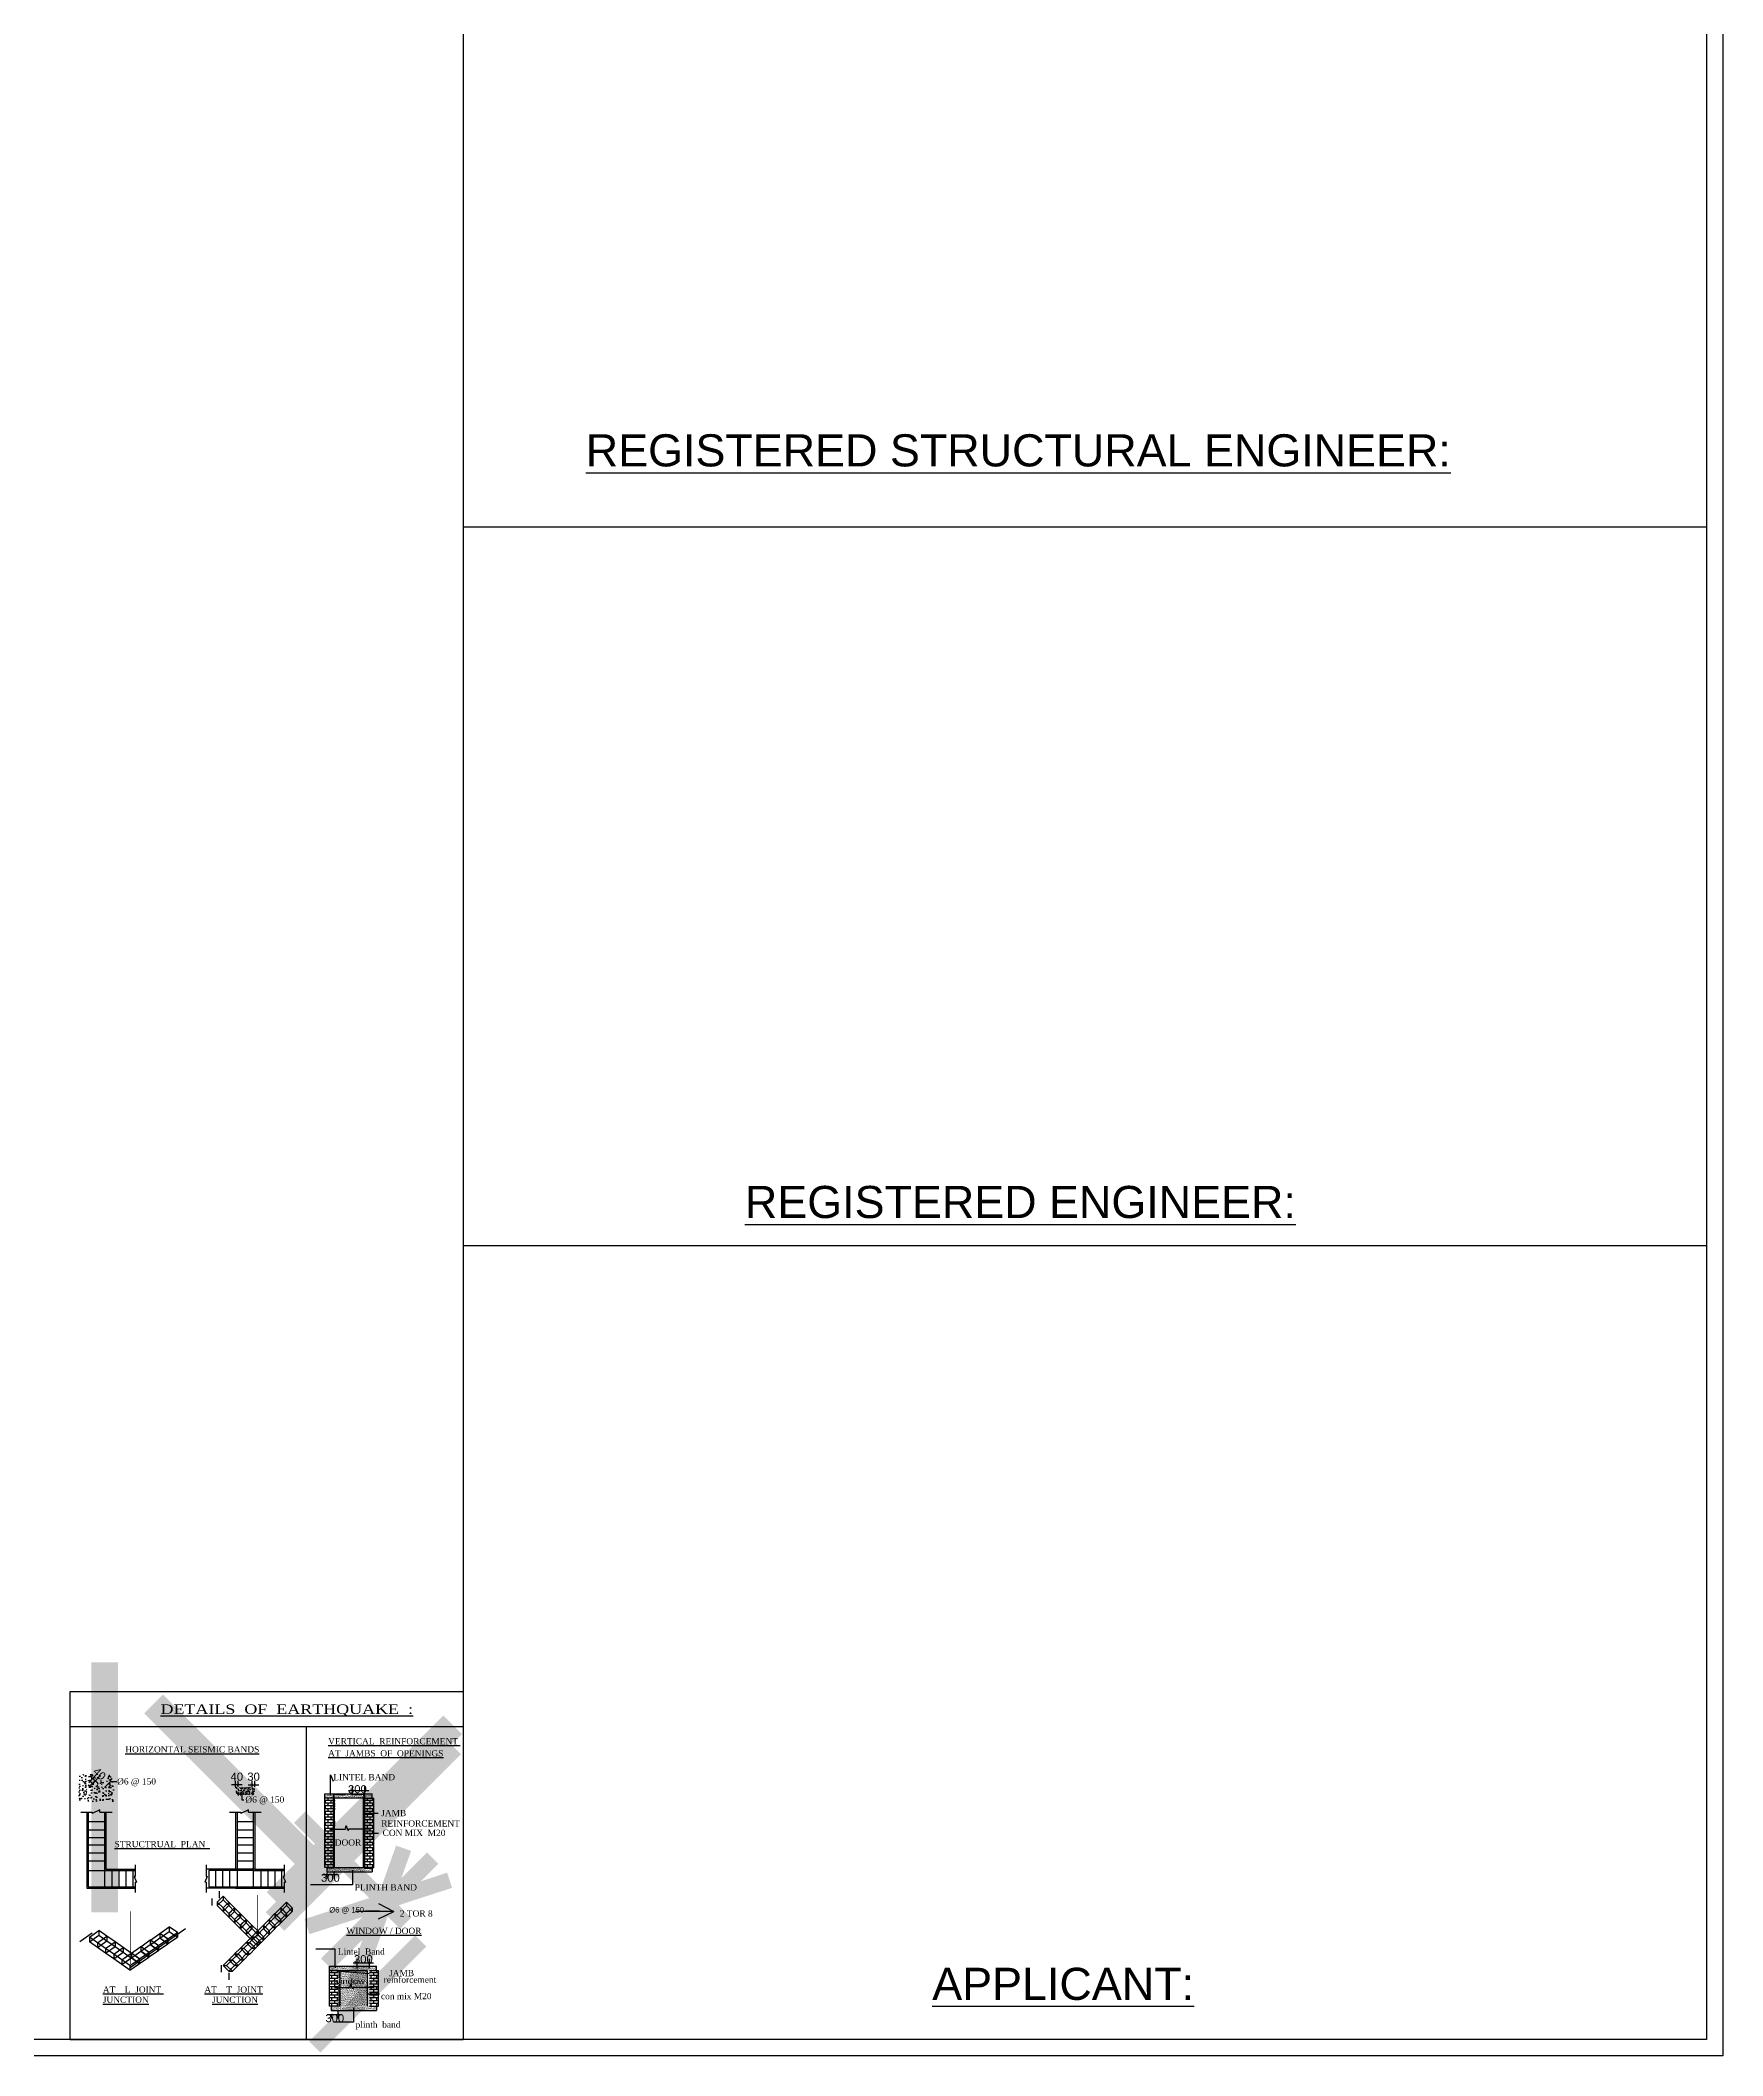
# Model space of a CAD drawing. Header units: metres. Extents: x 29685 to 29940, y 15099 to 15300.
# Drawn here: x 29725.7 to 29778.1, y 15118.5 to 15181.2 of the extents above; entities that cross this region are included whole.
import ezdxf
from ezdxf.enums import TextEntityAlignment as Align

# ---------------------------------------------------------------- set-up
doc = ezdxf.new("R2010")
doc.units = ezdxf.units.M
doc.header["$MEASUREMENT"] = 0
doc.styles.add('5', font='romantic.ttf')
doc.styles.add('B', font='romantic.ttf')
doc.styles.add('BLD1', font='arial.ttf', dxfattribs={"width": 0.85, "oblique": 18})
doc.styles.add('CA', font='arial.ttf', dxfattribs={"height": 12})
doc.styles.add('KA', font='arial.ttf', dxfattribs={"width": 1.25, "height": 8})
doc.styles.get("Standard").update_dxf_attribs({"font": 'arial.ttf', "height": 0.25})
doc.dimstyles.new('1-4', dxfattribs={"dimscale": 5.5, "dimtxt": 1, "dimasz": 0.75, "dimexe": 0.5, "dimexo": 0.5, "dimgap": 0.25, "dimtad": 1, "dimdec": 1, "dimlfac": 0.666667, "dimzin": 3, "dimdsep": 46, "dimlunit": 4, "dimtxsty": 'BLD1', "dimblk": 'ARCHTICK', "dimcen": 0.09, "dimclrd": 2, "dimclre": 2, "dimclrt": 4, "dimadec": 0, "dimazin": 0, "dimtfac": 1, "dimtdec": 1, "dimtofl": 0, "dimtmove": 2, "dimatfit": 3, "dimldrblk": 'ARCHTICK', "dimfxl": 0, "dimtolj": 1, "dimtzin": 0, "dimarcsym": 0})
doc.dimstyles.new('Aec_Arch_I', dxfattribs={"dimtxt": 0.2, "dimasz": 0.09375, "dimexe": 0.125, "dimexo": 0.125, "dimgap": 0.0625, "dimtad": 1, "dimzin": 3, "dimdsep": 46, "dimtxsty": 'Standard', "dimblk1": 'ARCHTICK', "dimblk2": 'ARCHTICK', "dimsah": 1, "dimcen": 0.09375, "dimdle": 0.125, "dimadec": 0, "dimazin": 0, "dimtfac": 0.75, "dimtmove": 2, "dimatfit": 3, "dimldrblk": 'ARCHTICK', "dimfxl": 0, "dimfrac": 1, "dimtolj": 1, "dimtzin": 0, "dimarcsym": 0})
doc.dimstyles.new('Aec_Arch_I$7', dxfattribs={"dimtxt": 0.2, "dimasz": 0.125, "dimexe": 0.125, "dimexo": 0.125, "dimgap": 0.0625, "dimtad": 0, "dimzin": 3, "dimdsep": 46, "dimtxsty": 'Standard', "dimcen": 0.09375, "dimdle": 0.125, "dimadec": 0, "dimazin": 0, "dimtfac": 0.75, "dimtofl": 0, "dimtmove": 2, "dimatfit": 3, "dimfxl": 0, "dimfrac": 1, "dimtolj": 1, "dimtzin": 0, "dimarcsym": 0})
pattern_1 = [(37.5, (29803.03561, 15104.252466), (-0.001371071, 0.041937946), [0, -0.033083294, 0, -0.037001053, 0, -0.035368653]), (7.5, (29803.03561, 15104.252466), (0.038519766, 0.061424927), [0, -0.017847567, 0, -0.029818496, 0, -0.011426796]), (327.5, (29803.00884, 15104.252466), (0.06778031, 0.000123171), [0, -0.010882663, 0, -0.039177585, 0, -0.051148514]), (317.5, (29803.00884, 15104.252466), (0.065429323, 0.019102894), [0, -0.005441331, 0, -0.025683084, 0, -0.029383189])]
pattern_2 = [(37.5, (29798.63121, 15109.619877), (-0.001371071, 0.041937946), [0, -0.033083294, 0, -0.037001053, 0, -0.035368653]), (7.5, (29798.63121, 15109.619877), (0.038519766, 0.061424927), [0, -0.017847567, 0, -0.029818496, 0, -0.011426796]), (327.5, (29798.60444, 15109.619877), (0.06778031, 0.000123171), [0, -0.010882663, 0, -0.039177585, 0, -0.051148514]), (317.5, (29798.60444, 15109.619877), (0.065429323, 0.019102894), [0, -0.005441331, 0, -0.025683084, 0, -0.029383189])]
pattern_3 = [(0, (29765.697875, 15112.682449), (0, 0.0102024962), []), (0, (29765.697875, 15112.68755), (0, 0.0102024962), [0.005101248, -0.002550624])]
pattern_4 = [(37.5, (29795.96188, 15104.252466), (-0.001371071, 0.041937946), [0, -0.033083294, 0, -0.037001053, 0, -0.035368653]), (7.5, (29795.96188, 15104.252466), (0.038519766, 0.061424927), [0, -0.017847567, 0, -0.029818496, 0, -0.011426796]), (327.5, (29795.93511, 15104.252466), (0.06778031, 0.000123171), [0, -0.010882663, 0, -0.039177585, 0, -0.051148514]), (317.5, (29795.93511, 15104.252466), (0.065429323, 0.019102894), [0, -0.005441331, 0, -0.025683084, 0, -0.029383189])]
pattern_5 = [(0, (29798.631211, 15109.619877), (0, 0.014963661), []), (0, (29798.631211, 15109.627359), (0, 0.014963661), [0.0074818305, -0.0037409153])]

# ---------------------------------------------------------------- blocks, each defined once
blk = doc.blocks.new('_ArchTick')
at = {"color": 0, "linetype": 'ByBlock', "const_width": 0.15}
blk.add_lwpolyline([(-0.5, -0.5), (0.5, 0.5)], dxfattribs=at)
blk = doc.blocks.new('*D16')
at = {"color": 0, "lineweight": -2}
for p, q in [((29735.421, 15121.352), (29736.049, 15121.352)), ((29735.546, 15121.193), (29735.546, 15121.477)), ((29735.924, 15121.192), (29735.924, 15121.477))]:
    blk.add_line(p, q, dxfattribs=at)
at = {"layer": 'Defpoints', "color": 0}
for p in [(29735.546, 15121.068), (29735.924, 15121.352), (29735.924, 15121.067)]:
    blk.add_point(p, dxfattribs=at)
at = {"color": 0, "lineweight": -2, "xscale": 0.0625, "yscale": 0.0625, "zscale": 0.0625, "rotation": 180}
blk.add_blockref('_ArchTick', (29735.546, 15121.352), dxfattribs=at)
at = {"color": 0, "lineweight": -2, "xscale": 0.0625, "yscale": 0.0625, "zscale": 0.0625}
blk.add_blockref('_ArchTick', (29735.924, 15121.352), dxfattribs=at)
at = {"color": 0, "lineweight": -2, "insert": (29735.735, 15121.469), "char_height": 0.25, "attachment_point": 5}
blk.add_mtext('\\A1;300', dxfattribs=at)
blk = doc.blocks.new('BOXX1')
at = {"color": 7}
for p, q in [((72614.8, 7080.8), (72614.8, 7077.8)), ((72619.7, 7085.8), (72619.7, 7082.8)), ((72619.7, 7075.9), (72619.7, 7072.9)), ((72624.7, 7080.8), (72624.7, 7077.8))]:
    blk.add_line(p, q, dxfattribs=at)
for points in [[(72619.7, 7075.9), (72624.7, 7080.8), (72619.7, 7085.8), (72614.8, 7080.8)], [(72619.7, 7072.9), (72624.7, 7077.8), (72619.7, 7082.8), (72614.8, 7077.8)]]:
    blk.add_lwpolyline(points, close=True, dxfattribs=at)
blk = doc.blocks.new('BO2')
at = {"color": 7, "rotation": 315}
blk.add_blockref('BOXX1', (-56351.2, 46348.6), dxfattribs=at)
blk = doc.blocks.new('BOXX')
at = {"color": 7}
for p, q in [((-6.1, -4.3), (0, 0)), ((-6.1, -7.3), (0, -3)), ((-6.1, -4.3), (-6.1, -7.3)), ((-0.9, -7.9), (-6.1, -4.3)), ((-0.9, -10.9), (-6.1, -7.3)), ((-0.9, -7.9), (5.2, -3.7)), ((-0.9, -10.9), (5.2, -6.7)), ((-0.9, -7.9), (-0.9, -10.9)), ((0, 0), (0, -3)), ((5.2, -3.7), (0, 0)), ((0, -3), (5.2, -6.7)), ((5.2, -3.7), (5.2, -6.7))]:
    blk.add_line(p, q, dxfattribs=at)
blk = doc.blocks.new('*D17')
at = {"color": 0, "lineweight": -2}
for p, q in [((29734.47, 15124.105), (29734.944, 15124.105)), ((29734.595, 15124.155), (29734.595, 15123.98)), ((29734.819, 15124.155), (29734.819, 15123.98))]:
    blk.add_line(p, q, dxfattribs=at)
at = {"layer": 'Defpoints', "color": 0}
for p in [(29734.595, 15124.28), (29734.819, 15124.28), (29734.819, 15124.105)]:
    blk.add_point(p, dxfattribs=at)
at = {"color": 0, "lineweight": -2, "xscale": 0.0625, "yscale": 0.0625, "zscale": 0.0625, "rotation": 180}
blk.add_blockref('_ArchTick', (29734.595, 15124.105), dxfattribs=at)
at = {"color": 0, "lineweight": -2, "xscale": 0.0625, "yscale": 0.0625, "zscale": 0.0625}
blk.add_blockref('_ArchTick', (29734.819, 15124.105), dxfattribs=at)
at = {"color": 0, "lineweight": -2, "insert": (29734.708, 15124.004), "char_height": 0.25, "attachment_point": 5}
blk.add_mtext('\\A1;300', dxfattribs=at)
blk = doc.blocks.new('*D18')
at = {"color": 0, "lineweight": -2}
for p, q in [((29734.613, 15119.747), (29735.066, 15119.747)), ((29734.738, 15119.752), (29734.738, 15119.622)), ((29734.941, 15119.856), (29734.941, 15119.622))]:
    blk.add_line(p, q, dxfattribs=at)
at = {"layer": 'Defpoints', "color": 0}
for p in [(29734.738, 15119.877), (29734.941, 15119.981), (29734.941, 15119.747)]:
    blk.add_point(p, dxfattribs=at)
at = {"color": 0, "lineweight": -2, "xscale": 0.0625, "yscale": 0.0625, "zscale": 0.0625, "rotation": 180}
blk.add_blockref('_ArchTick', (29734.738, 15119.747), dxfattribs=at)
at = {"color": 0, "lineweight": -2, "xscale": 0.0625, "yscale": 0.0625, "zscale": 0.0625}
blk.add_blockref('_ArchTick', (29734.941, 15119.747), dxfattribs=at)
at = {"color": 0, "lineweight": -2, "insert": (29734.846, 15119.632), "char_height": 0.25, "attachment_point": 5}
blk.add_mtext('\\A1;300', dxfattribs=at)
blk = doc.blocks.new('*D19')
at = {"color": 0, "lineweight": -2}
for p, q in [((29735.277, 15126.719), (29735.906, 15126.719)), ((29735.402, 15126.56), (29735.402, 15126.844)), ((29735.781, 15126.56), (29735.781, 15126.844))]:
    blk.add_line(p, q, dxfattribs=at)
at = {"layer": 'Defpoints', "color": 0}
for p in [(29735.781, 15126.719), (29735.402, 15126.435), (29735.781, 15126.435)]:
    blk.add_point(p, dxfattribs=at)
at = {"color": 0, "lineweight": -2, "xscale": 0.0625, "yscale": 0.0625, "zscale": 0.0625, "rotation": 180}
blk.add_blockref('_ArchTick', (29735.402, 15126.719), dxfattribs=at)
at = {"color": 0, "lineweight": -2, "xscale": 0.0625, "yscale": 0.0625, "zscale": 0.0625}
blk.add_blockref('_ArchTick', (29735.781, 15126.719), dxfattribs=at)
at = {"color": 0, "lineweight": -2, "insert": (29735.55, 15126.759), "char_height": 0.25, "attachment_point": 5}
blk.add_mtext('\\A1;300', dxfattribs=at)
blk = doc.blocks.new('*D20')
at = {"color": 0, "lineweight": -2}
for p, q in [((29731.958, 15126.899), (29731.634, 15126.899)), ((29731.759, 15126.835), (29731.759, 15127.024)), ((29731.833, 15126.835), (29731.833, 15127.024))]:
    blk.add_line(p, q, dxfattribs=at)
at = {"layer": 'Defpoints', "color": 0}
for p in [(29731.759, 15126.899), (29731.759, 15126.71), (29731.833, 15126.71)]:
    blk.add_point(p, dxfattribs=at)
at = {"color": 0, "lineweight": -2, "xscale": 0.0625, "yscale": 0.0625, "zscale": 0.0625, "rotation": 180}
blk.add_blockref('_ArchTick', (29731.759, 15126.899), dxfattribs=at)
at = {"color": 0, "lineweight": -2, "xscale": 0.0625, "yscale": 0.0625, "zscale": 0.0625}
blk.add_blockref('_ArchTick', (29731.833, 15126.899), dxfattribs=at)
at = {"color": 0, "lineweight": -2, "insert": (29731.796, 15127.151), "char_height": 0.25, "attachment_point": 5}
blk.add_mtext('\\A1;40', dxfattribs=at)
blk = doc.blocks.new('*D21')
at = {"color": 0, "lineweight": -2}
for p, q in [((29732.153, 15126.899), (29732.483, 15126.899)), ((29732.278, 15126.835), (29732.278, 15127.024)), ((29732.358, 15126.835), (29732.358, 15127.024))]:
    blk.add_line(p, q, dxfattribs=at)
at = {"layer": 'Defpoints', "color": 0}
for p in [(29732.278, 15126.71), (29732.358, 15126.899), (29732.358, 15126.71)]:
    blk.add_point(p, dxfattribs=at)
at = {"color": 0, "lineweight": -2, "xscale": 0.0625, "yscale": 0.0625, "zscale": 0.0625, "rotation": 180}
blk.add_blockref('_ArchTick', (29732.278, 15126.899), dxfattribs=at)
at = {"color": 0, "lineweight": -2, "xscale": 0.0625, "yscale": 0.0625, "zscale": 0.0625}
blk.add_blockref('_ArchTick', (29732.358, 15126.899), dxfattribs=at)
at = {"color": 0, "lineweight": -2, "insert": (29732.318, 15127.151), "char_height": 0.25, "attachment_point": 5}
blk.add_mtext('\\A1;30', dxfattribs=at)
blk = doc.blocks.new('*D22')
at = {"color": 0, "lineweight": -2}
for p, q in [((29727.218, 15127.176), (29727.482, 15126.934)), ((29727.275, 15127.054), (29727.394, 15127.184)), ((29727.355, 15126.98), (29727.475, 15127.111))]:
    blk.add_line(p, q, dxfattribs=at)
at = {"layer": 'Defpoints', "color": 0}
for p in [(29727.191, 15126.962), (29727.271, 15126.888), (29727.39, 15127.018)]:
    blk.add_point(p, dxfattribs=at)
at = {"color": 0, "lineweight": -2, "xscale": 0.0625, "yscale": 0.0625, "zscale": 0.0625}
for p, rotation in [((29727.31, 15127.092), 137.4950969432708), ((29727.39, 15127.018), 317.4950969432708)]:
    blk.add_blockref('_ArchTick', p, dxfattribs=dict(at, rotation=rotation))
at = {"color": 0, "lineweight": -2, "insert": (29727.521, 15127.241), "char_height": 0.25, "attachment_point": 5, "rotation": 317.4951}
blk.add_mtext('\\A1;40', dxfattribs=at)

msp = doc.modelspace()

# ---------------------------------------------------------------- hatches: boundary and pattern name
h = msp.add_hatch()
h.set_pattern_fill('AR-CONC', color=256, scale=0.036276, style=0)
h.set_pattern_definition([(50, (29798.34983, 15112.38066), (0.26019, -0.0227637), [0.0272067, -0.2992732]), (355, (29798.34983, 15112.38066), (-0.0503328, 0.2728618), [0.0217653, -0.2394186]), (100.4514, (29798.3715, 15112.37876), (0.2098574, 0.2500979), [0.0231221, -0.2543431]), (46.1842, (29798.34983, 15112.4532), (0.3871475, -0.0600429), [0.04081, -0.4489098]), (96.6356, (29798.3821, 15112.4482), (0.339054, 0.3533665), [0.0346832, -0.3815146]), (351.1842, (29798.34983, 15112.4532), (0.3390537, 0.3533668), [0.032648, -0.3591279]), (21, (29798.3861, 15112.43507), (0.21653127, -0.1460522), [0.0272067, -0.2992732]), (326, (29798.3861, 15112.43507), (0.088264, 0.2630521), [0.0217653, -0.2394186]), (71.4514, (29798.40415, 15112.4229), (0.3047953, 0.1169997), [0.0231221, -0.2543431]), (37.5, (29798.34983, 15112.38066), (0.00441105, 0.12075905), [0, -0.23651653, 0, -0.24304613, 0, -0.24032547]), (7.5, (29798.34983, 15112.38066), (0.0954299, 0.14307499), [0, -0.13857257, 0, -0.2310752, 0, -0.09159574]), (327.5, (29798.26893, 15112.38066), (0.19364698, -0.0081819), [0, -0.09068886, 0, -0.28294923, 0, -0.37545186]), (317.5, (29798.23266, 15112.38066), (0.21155394, 0.03631362), [0, -0.1178955, 0, -0.1879073, 0, -0.26662523])])
h.paths.add_polyline_path([(29727.963, 15126.38), (29727.963, 15127.223), (29726.883, 15127.223), (29726.883, 15126.38)])
h.paths.add_polyline_path([(29727.636, 15126.589), (29727.211, 15126.589, -0.414214), (29727.126, 15126.674), (29727.126, 15126.929, -0.414214), (29727.211, 15127.014), (29727.636, 15127.014, -0.414214), (29727.72, 15126.929), (29727.72, 15126.674, -0.414214)], flags=16)
h.paths.add_polyline_path([(29727.605, 15126.62), (29727.242, 15126.62, -0.414214), (29727.169, 15126.693), (29727.169, 15126.91, -0.414214), (29727.242, 15126.983), (29727.605, 15126.983, -0.414214), (29727.677, 15126.91), (29727.677, 15126.693, -0.414214)], flags=0)
h.paths.add_polyline_path([(29727.564, 15126.684, -1), (29727.672, 15126.684, -1)], flags=0)
h.paths.add_polyline_path([(29727.618, 15126.657, -1), (29727.618, 15126.71, -1)], flags=0)
h.paths.add_polyline_path([(29727.561, 15126.919, -1), (29727.669, 15126.919, -1)], flags=0)
h.paths.add_polyline_path([(29727.615, 15126.893, -1), (29727.615, 15126.946, -1)], flags=0)
h.paths.add_polyline_path([(29727.178, 15126.684, -1), (29727.285, 15126.684, -1)], flags=0)
h.paths.add_polyline_path([(29727.231, 15126.657, -1), (29727.231, 15126.71, -1)], flags=0)
h.paths.add_polyline_path([(29727.178, 15126.924, -1), (29727.285, 15126.924, -1)], flags=0)
h.paths.add_polyline_path([(29727.231, 15126.898, -1), (29727.231, 15126.951, -1)], flags=0)
h.paths.add_polyline_path([(29727.451, 15127.412), (29727.697, 15127.187), (29727.523, 15126.997), (29727.277, 15127.222)], flags=9)
h = msp.add_hatch()
h.set_pattern_fill('AR-CONC', color=256, scale=0.018138, style=0)
h.set_pattern_definition([(50, (29799.96183, 15112.38066), (0.13009501, -0.01138184), [0.01360333, -0.1496366]), (355, (29799.96183, 15112.38066), (-0.0251664, 0.13643089), [0.01088266, -0.1197093]), (100.4514, (29799.97267, 15112.37971), (0.1049287, 0.12504897), [0.01156105, -0.12717155]), (46.1842, (29799.96183, 15112.41694), (0.19357374, -0.03002146), [0.020405, -0.2244549]), (96.6356, (29799.97796, 15112.41443), (0.169527, 0.17668327), [0.0173416, -0.1907573]), (351.1842, (29799.96183, 15112.41694), (0.16952684, 0.1766834), [0.016324, -0.17956393]), (21, (29799.97997, 15112.40787), (0.10826563, -0.0730261), [0.01360333, -0.1496366]), (326, (29799.97997, 15112.40787), (0.04413198, 0.13152605), [0.01088266, -0.1197093]), (71.4514, (29799.98899, 15112.40178), (0.15239766, 0.05849984), [0.01156105, -0.12717155]), (37.5, (29799.96183, 15112.38066), (0.002205527, 0.060379525), [0, -0.11825827, 0, -0.121523066, 0, -0.12016273]), (7.5, (29799.96183, 15112.38066), (0.04771495, 0.071537493), [0, -0.069286285, 0, -0.1155376, 0, -0.04579787]), (327.5, (29799.921383, 15112.38066), (0.09682349, -0.00409095), [0, -0.04534443, 0, -0.14147461, 0, -0.18772593]), (317.5, (29799.903245, 15112.38066), (0.10577697, 0.01815681), [0, -0.05894776, 0, -0.09395365, 0, -0.13331262])])
h.paths.add_polyline_path([(29732.358, 15126.829), (29731.759, 15126.829), (29731.759, 15126.587), (29732.358, 15126.587)])
h.paths.add_polyline_path([(29732.237, 15126.68, 1.008409), (29732.228, 15126.739), (29732.228, 15126.754, -0.994722), (29732.238, 15126.665), (29731.883, 15126.665, -1.114203), (29731.883, 15126.754), (29731.883, 15126.739, 1.008409), (29731.874, 15126.68)], flags=16)
h.paths.add_polyline_path([(29732.257, 15126.71, -1), (29732.208, 15126.71, -1)], flags=16)
h.paths.add_polyline_path([(29731.903, 15126.71, -1), (29731.854, 15126.71, -1)], flags=16)
h = msp.add_hatch()
h.set_pattern_fill('AR-SAND', color=256, scale=0.021765, style=0)
h.set_pattern_definition(pattern_2)
h.paths.add_polyline_path([(29735.785, 15126.616), (29735.785, 15126.48), (29736.005, 15126.48), (29736.005, 15126.616)])
h.paths.add_polyline_path([(29735.415, 15126.593), (29735.415, 15126.616), (29735.165, 15126.616), (29735.165, 15126.593), (29734.819, 15126.593), (29734.819, 15126.48), (29735.761, 15126.48), (29735.761, 15126.593)])
h.paths.add_polyline_path([(29734.538, 15126.616), (29734.538, 15126.48), (29734.796, 15126.48), (29734.796, 15126.616)])
h = msp.add_hatch()
h.set_pattern_fill('BRASS', color=256, scale=0.059855, style=0)
h.set_pattern_definition(pattern_5)
h.paths.add_polyline_path([(29735.165, 15126.616), (29734.796, 15126.616), (29734.796, 15125.958), (29734.819, 15125.958), (29734.819, 15126.593), (29735.165, 15126.593)])
h.paths.add_polyline_path([(29735.785, 15126.616), (29735.415, 15126.616), (29735.415, 15126.593), (29735.761, 15126.593), (29735.761, 15125.961), (29735.785, 15125.961)])
h = msp.add_hatch()
h.set_pattern_fill('AR-B816', color=256, scale=0.010883, style=0)
h.set_pattern_definition([(0, (29798.63121, 15109.61988), (0, 0.0870613), []), (90, (29798.63121, 15109.61988), (-0.0870613, 0.0870613), [0.0870613, -0.0870613])])
h.paths.add_polyline_path([(29736.061, 15126.48), (29735.785, 15126.48), (29735.785, 15124.325), (29736.061, 15124.325)])
h.paths.add_polyline_path([(29734.796, 15126.48), (29734.538, 15126.48), (29734.538, 15124.325), (29734.796, 15124.325)])
h = msp.add_hatch()
h.set_pattern_fill('BRASS', color=256, scale=0.059855, style=0)
h.set_pattern_definition(pattern_5)
h.paths.add_polyline_path([(29734.819, 15125.958), (29734.796, 15125.958), (29734.796, 15124.325), (29734.595, 15124.325), (29734.595, 15124.302), (29734.819, 15124.302), (29734.819, 15124.325)])
h.paths.add_polyline_path([(29735.785, 15125.961), (29735.761, 15125.961), (29735.761, 15124.325), (29735.761, 15124.302), (29736.005, 15124.302), (29736.005, 15124.325), (29735.785, 15124.325)])
h = msp.add_hatch()
h.set_pattern_fill('AR-SAND', color=256, scale=0.021765, style=0)
h.set_pattern_definition(pattern_2)
h.paths.add_polyline_path([(29734.842, 15126.48), (29734.819, 15126.48), (29734.819, 15125.522), (29734.842, 15125.522)])
h = msp.add_hatch()
h.set_pattern_fill('AR-SAND', color=256, scale=0.021765, style=0)
h.set_pattern_definition(pattern_2)
h.paths.add_polyline_path([(29735.737, 15125.526), (29735.761, 15125.526), (29735.761, 15126.48), (29735.737, 15126.48)])
h = msp.add_hatch()
h.set_pattern_fill('AR-SAND', color=256, scale=0.021765, style=0)
h.set_pattern_definition(pattern_2)
h.paths.add_polyline_path([(29734.819, 15125.522), (29734.819, 15124.325), (29734.842, 15124.325), (29734.842, 15125.522)])
h = msp.add_hatch()
h.set_pattern_fill('AR-SAND', color=256, scale=0.021765, style=0)
h.set_pattern_definition(pattern_2)
h.paths.add_polyline_path([(29735.737, 15125.526), (29735.737, 15124.325), (29735.761, 15124.325), (29735.761, 15125.526)])
h = msp.add_hatch()
h.set_pattern_fill('AR-SAND', color=256, scale=0.021765, style=0)
h.set_pattern_definition(pattern_2)
h.paths.add_polyline_path([(29735.402, 15124.325), (29735.178, 15124.325), (29734.819, 15124.325), (29734.819, 15124.302), (29734.595, 15124.302), (29734.595, 15124.192), (29736.005, 15124.192), (29736.005, 15124.302), (29735.761, 15124.302), (29735.761, 15124.325)])
h = msp.add_hatch()
h.set_pattern_fill('AR-SAND', color=256, scale=0.021765, style=0)
h.set_pattern_definition(pattern_1)
h.paths.add_polyline_path([(29734.682, 15121.248), (29734.682, 15121.112), (29734.939, 15121.112), (29734.939, 15121.136), (29735.928, 15121.136), (29735.928, 15121.112), (29736.148, 15121.112), (29736.148, 15121.248)])
h = msp.add_hatch()
h.set_pattern_fill('AR-B816', color=256, scale=0.010883, style=0)
h.set_pattern_definition([(0, (29795.96188, 15104.25247), (0, 0.0870613), []), (90, (29795.96188, 15104.25247), (-0.0870613, 0.0870613), [0.0870613, -0.0870613])])
h.paths.add_polyline_path([(29734.939, 15121.112), (29734.682, 15121.112), (29734.682, 15120.011), (29734.939, 15120.011)])
h.paths.add_polyline_path([(29736.205, 15121.112), (29735.928, 15121.112), (29735.928, 15120.011), (29736.205, 15120.011)])
h = msp.add_hatch()
h.set_pattern_fill('BRASS', color=256, scale=0.04081, style=0)
h.set_pattern_definition(pattern_3)
h.paths.add_polyline_path([(29734.939, 15121.136), (29734.939, 15119.987), (29735.322, 15119.987), (29735.322, 15120.011), (29734.963, 15120.011), (29734.963, 15121.112), (29735.322, 15121.112), (29735.322, 15121.136)])
h = msp.add_hatch()
h.set_pattern_fill('AR-SAND', color=256, scale=0.021765, style=0)
h.set_pattern_definition(pattern_4)
h.paths.add_polyline_path([(29734.963, 15120.011), (29734.999, 15120.011), (29734.999, 15121.112), (29734.963, 15121.112)])
h = msp.add_hatch()
h.set_pattern_fill('AR-SAND', color=256, scale=0.021765, style=0)
h.set_pattern_definition(pattern_4)
h.paths.add_polyline_path([(29735.858, 15121.112), (29734.963, 15121.112), (29734.963, 15120.011), (29735.322, 15120.011), (29735.858, 15120.011)])
h = msp.add_hatch()
h.set_pattern_fill('BRASS', color=256, scale=0.04081, style=0)
h.set_pattern_definition(pattern_3)
h.paths.add_polyline_path([(29735.546, 15121.136), (29735.546, 15121.112), (29735.905, 15121.112), (29735.905, 15120.011), (29735.546, 15120.011), (29735.546, 15119.987), (29735.928, 15119.987), (29735.928, 15121.136)])
h = msp.add_hatch()
h.set_pattern_fill('AR-SAND', color=256, scale=0.021765, style=0)
h.set_pattern_definition(pattern_1)
h.paths.add_polyline_path([(29736.148, 15119.877), (29736.148, 15120.011), (29735.928, 15120.011), (29735.928, 15119.987), (29735.546, 15119.987), (29735.546, 15120.011), (29735.322, 15120.011), (29735.322, 15119.987), (29734.939, 15119.987), (29734.939, 15120.011), (29734.738, 15120.011), (29734.738, 15119.877)])

# ---------------------------------------------------------------- linework, layer by layer
for p, q in [((29738.847, 15261.168), (29738.847, 15146.898)), ((29738.847, 15166.064), (29777.554, 15166.064)), ((29738.847, 15154.222), (29738.847, 15118.965)), ((29738.847, 15143.684), (29777.554, 15143.684)), ((29726.606, 15128.712), (29738.847, 15128.712)), ((29733.951, 15128.712), (29733.951, 15118.965)), ((29727.169, 15126.894), (29727.249, 15126.828)), ((29727.191, 15126.962), (29727.312, 15127.091)), ((29727.25, 15126.983), (29727.324, 15126.914)), ((29727.271, 15126.888), (29727.39, 15127.018)), ((29734.538, 15126.48), (29734.538, 15126.616)), ((29734.538, 15126.616), (29736.005, 15126.616)), ((29734.796, 15126.616), (29734.796, 15124.325)), ((29734.819, 15126.593), (29734.819, 15124.325)), ((29735.165, 15126.593), (29735.165, 15126.616)), ((29735.415, 15126.593), (29735.415, 15126.616)), ((29735.785, 15124.325), (29735.785, 15126.616)), ((29736.005, 15126.48), (29736.005, 15126.616)), ((29726.935, 15126.051), (29727.288, 15126.051)), ((29727.126, 15126.051), (29727.126, 15123.679)), ((29727.169, 15126.051), (29727.169, 15123.722)), ((29727.532, 15126.114), (29727.288, 15126.003)), ((29727.288, 15126.051), (29727.288, 15126.003)), ((29727.532, 15126.051), (29727.532, 15126.114)), ((29727.532, 15126.051), (29727.919, 15126.051)), ((29727.677, 15126.051), (29727.677, 15123.722)), ((29727.72, 15126.051), (29727.72, 15124.273)), ((29731.567, 15126.051), (29731.92, 15126.051)), ((29731.759, 15126.051), (29731.759, 15124.273)), ((29731.802, 15126.051), (29731.802, 15123.722)), ((29732.164, 15126.114), (29731.92, 15126.003)), ((29731.92, 15126.051), (29731.92, 15126.003)), ((29732.164, 15126.051), (29732.164, 15126.114)), ((29732.164, 15126.051), (29732.551, 15126.051)), ((29732.31, 15126.051), (29732.31, 15123.722)), ((29732.353, 15126.051), (29732.353, 15124.273)), ((29734.538, 15124.325), (29734.538, 15126.48)), ((29734.796, 15126.48), (29734.538, 15126.48)), ((29735.761, 15126.48), (29734.819, 15126.48)), ((29734.842, 15124.325), (29734.842, 15126.48)), ((29735.737, 15124.325), (29735.737, 15126.48)), ((29735.785, 15126.48), (29736.061, 15126.48)), ((29736.061, 15124.325), (29736.061, 15126.48)), ((29727.169, 15125.754), (29727.677, 15125.754)), ((29727.169, 15125.495), (29727.677, 15125.495)), ((29731.802, 15125.754), (29732.31, 15125.754)), ((29731.802, 15125.495), (29732.31, 15125.495)), ((29734.69, 15125.522), (29735.178, 15125.522)), ((29735.288, 15125.526), (29735.917, 15125.526)), ((29727.169, 15125.262), (29727.677, 15125.262)), ((29727.169, 15125.029), (29727.677, 15125.029)), ((29727.169, 15124.78), (29727.677, 15124.78)), ((29731.802, 15125.262), (29732.31, 15125.262)), ((29731.802, 15125.029), (29732.31, 15125.029)), ((29731.802, 15124.78), (29732.31, 15124.78)), ((29727.169, 15124.531), (29727.677, 15124.531)), ((29727.169, 15124.23), (29728.635, 15124.23)), ((29727.72, 15124.273), (29728.635, 15124.273)), ((29727.91, 15124.23), (29727.91, 15123.722)), ((29728.126, 15124.23), (29728.126, 15123.722)), ((29728.343, 15124.23), (29728.343, 15123.722)), ((29728.559, 15124.23), (29728.559, 15123.722)), ((29728.635, 15124.406), (29728.635, 15124.042)), ((29730.844, 15124.406), (29730.844, 15124.042)), ((29732.353, 15124.273), (29730.844, 15124.273)), ((29732.31, 15124.23), (29730.92, 15124.23)), ((29730.92, 15124.23), (29730.92, 15123.722)), ((29731.136, 15124.23), (29731.136, 15123.722)), ((29731.353, 15124.23), (29731.353, 15123.722)), ((29731.569, 15124.23), (29731.569, 15123.722)), ((29731.802, 15124.531), (29732.31, 15124.531)), ((29732.31, 15124.23), (29733.267, 15124.23)), ((29732.353, 15124.273), (29733.267, 15124.273)), ((29732.542, 15124.23), (29732.542, 15123.722)), ((29732.759, 15124.23), (29732.759, 15123.722)), ((29732.975, 15124.23), (29732.975, 15123.722)), ((29733.191, 15124.23), (29733.191, 15123.722)), ((29733.267, 15124.406), (29733.267, 15124.042)), ((29734.796, 15124.325), (29734.538, 15124.325)), ((29734.595, 15124.325), (29734.595, 15124.192)), ((29734.819, 15124.302), (29734.595, 15124.302)), ((29734.595, 15124.192), (29736.005, 15124.192)), ((29734.819, 15124.325), (29735.178, 15124.325)), ((29734.819, 15124.325), (29734.819, 15124.302)), ((29735.178, 15124.325), (29735.402, 15124.325)), ((29735.761, 15124.302), (29735.761, 15124.325)), ((29735.761, 15124.302), (29736.005, 15124.302)), ((29735.785, 15124.325), (29736.061, 15124.325)), ((29736.005, 15124.325), (29736.005, 15124.192)), ((29727.126, 15123.679), (29728.635, 15123.679)), ((29727.169, 15123.722), (29728.635, 15123.722)), ((29728.635, 15124.042), (29728.605, 15124.042)), ((29728.605, 15124.042), (29728.677, 15123.871)), ((29728.635, 15123.871), (29728.635, 15123.542)), ((29728.635, 15123.871), (29728.677, 15123.871)), ((29730.874, 15124.042), (29730.802, 15123.871)), ((29730.844, 15123.871), (29730.802, 15123.871)), ((29730.844, 15124.042), (29730.874, 15124.042)), ((29730.844, 15123.871), (29730.844, 15123.542)), ((29731.759, 15123.679), (29730.844, 15123.679)), ((29730.92, 15123.722), (29733.267, 15123.722)), ((29731.259, 15123.369), (29731.259, 15123.586)), ((29731.759, 15123.679), (29733.267, 15123.679)), ((29733.238, 15124.042), (29733.309, 15123.871)), ((29733.267, 15124.042), (29733.238, 15124.042)), ((29733.267, 15123.871), (29733.309, 15123.871)), ((29733.267, 15123.871), (29733.267, 15123.542)), ((29731.028, 15123.138), (29731.028, 15123.355)), ((29727.29, 15122.279), (29726.911, 15122.013)), ((29728.471, 15121.211), (29730.2, 15122.422)), ((29731.323, 15121.062), (29731.323, 15121.279)), ((29731.554, 15120.831), (29731.554, 15121.049)), ((29734.682, 15121.248), (29736.148, 15121.248)), ((29734.682, 15121.112), (29734.682, 15121.248)), ((29734.939, 15121.112), (29734.682, 15121.112)), ((29734.682, 15120.011), (29734.682, 15121.112)), ((29734.999, 15121.115), (29734.999, 15120.011)), ((29735.322, 15121.136), (29735.322, 15121.112)), ((29735.546, 15121.136), (29735.546, 15121.112)), ((29735.858, 15121.115), (29735.858, 15120.011)), ((29735.928, 15121.112), (29736.205, 15121.112)), ((29736.148, 15121.112), (29736.148, 15121.248)), ((29736.205, 15120.011), (29736.205, 15121.112)), ((29734.834, 15120.59), (29735.322, 15120.59)), ((29735.432, 15120.594), (29736.061, 15120.594)), ((29734.939, 15120.011), (29734.682, 15120.011)), ((29734.738, 15120.011), (29734.738, 15119.877)), ((29734.738, 15119.877), (29736.148, 15119.877)), ((29735.928, 15120.011), (29736.205, 15120.011)), ((29736.148, 15120.011), (29736.148, 15119.877)), ((29726.606, 15118.965), (29738.847, 15118.965)), ((29739.081, 15118.965), (29732.569, 15118.965))]:
    msp.add_line(p, q)
for points in [[(29685.291, 15261.668), (29778.054, 15261.668), (29778.054, 15118.465), (29685.291, 15118.465)], [(29685.791, 15261.168), (29777.554, 15261.168), (29777.554, 15118.965), (29685.791, 15118.965)], [(29738.847, 15118.965), (29726.606, 15118.965), (29726.606, 15129.802), (29738.847, 15129.802)]]:
    msp.add_lwpolyline(points, close=True)
for points in [[(29735.165, 15126.593), (29734.819, 15126.593)], [(29735.402, 15124.325), (29735.761, 15124.325), (29735.761, 15126.593), (29735.415, 15126.593)], [(29734.853, 15121.211), (29734.853, 15121.78), (29734.253, 15121.78)], [(29735.919, 15121.013), (29734.682, 15121.112), (29735.844, 15121.112)], [(29735.429, 15119.956), (29735.429, 15119.508), (29734.805, 15119.508)]]:
    msp.add_lwpolyline(points)
for points, const_width in [([(29732.444, 15122.17), (29732.444, 15123.467)], 0.0181), ([(29728.492, 15121.317), (29728.492, 15122.958)], 0.0242)]:
    msp.add_lwpolyline(points, dxfattribs=dict(const_width=const_width))
for centre, radius, start, end in [((29735.283, 15125.552), 0.109, 145.75607, 195.98358), ((29735.198, 15125.606), 0.00937, 7.00127, 125.07375), ((29735.492, 15125.65), 0.287, 188.52271, 215.08011), ((29735.263, 15125.491), 0.00894, 220.75305, 348.63687), ((29734.937, 15125.652), 0.373, 334.09381, 340.22707), ((29735.427, 15120.62), 0.109, 145.75607, 195.98358), ((29735.342, 15120.674), 0.00937, 7.00127, 125.07375), ((29735.635, 15120.718), 0.287, 188.52271, 215.08011), ((29735.407, 15120.559), 0.00894, 220.75305, 348.63687), ((29735.081, 15120.72), 0.373, 334.09381, 340.22707)]:
    msp.add_arc(centre, radius, start, end)

# ---------------------------------------------------------------- block references
for p, xscale, yscale, zscale, rotation in [((29731.367, 15122.959), 0.0362755420192977, 0.0362755420192977, 0.0362755420192977, 45.00000001490061), ((29731.547, 15122.779), 0.0362755420192977, 0.0362755420192977, 0.0362755420192977, 45.00000001490061), ((29733.342, 15122.779), 0.0362755420192977, 0.0362755420192977, 0.0362755420192977, 45.00000001490061), ((29731.726, 15122.6), 0.0362755420192977, 0.0362755420192977, 0.0362755420192977, 45.00000001490061), ((29731.906, 15122.42), 0.0362755420192977, 0.0362755420192977, 0.0362755420192977, 45.00000001490061), ((29732.085, 15122.241), 0.0362755420192977, 0.0362755420192977, 0.0362755420192977, 45.00000001490061), ((29732.804, 15122.241), 0.0362755420192977, 0.0362755420192977, 0.0362755420192977, 45.00000001490061), ((29732.983, 15122.42), 0.0362755420192977, 0.0362755420192977, 0.0362755420192977, 45.00000001490061), ((29733.163, 15122.6), 0.0362755420192977, 0.0362755420192977, 0.0362755420192977, 45.00000001490061), ((29732.374, 15121.811), -0.0362755420195365, 0.0362755420149444, 0.036275542021013, 45.00000001452334), ((29732.265, 15122.061), 0.0362755420192977, 0.0362755420192977, 0.0362755420192977, 45.00000001490061), ((29732.553, 15121.991), -0.0362755420195365, 0.0362755420149444, 0.036275542021013, 45.00000001452334), ((29732.444, 15121.882), 0.0362755420192977, 0.0362755420192977, 0.0362755420192977, 45.00000001490061), ((29732.624, 15122.061), 0.0362755420192977, 0.0362755420192977, 0.0362755420192977, 45.00000001490061), ((29731.835, 15121.272), -0.0362755420195365, 0.0362755420149444, 0.036275542021013, 45.00000001452334), ((29732.015, 15121.452), -0.0362755420195365, 0.0362755420149444, 0.036275542021013, 45.00000001452334), ((29732.194, 15121.631), -0.0362755420195365, 0.0362755420149444, 0.036275542021013, 45.00000001452334)]:
    msp.add_blockref('BO2', p, dxfattribs=dict(xscale=xscale, yscale=yscale, zscale=zscale, rotation=rotation))
at = {"xscale": 0.0483673893622663, "yscale": 0.0483673893622663, "zscale": 0.0483673893622663}
for p in [(29727.501, 15122.363), (29727.754, 15122.186), (29729.399, 15122.274), (29729.694, 15122.481), (29728.007, 15122.008), (29728.26, 15121.831), (29728.513, 15121.654), (29728.808, 15121.861), (29729.103, 15122.067)]:
    msp.add_blockref('BOXX', p, dxfattribs=at)

# ---------------------------------------------------------------- texts
at = {"style": '5', "width": 1.25}
msp.add_text('%%uDETAILS  OF  EARTHQUAKE  :', height=0.29625, dxfattribs=at).set_placement((29729.421, 15129.104))
at = {"style": 'B'}
for s, p in [('%%UHORIZONTAL SEISMIC BANDS', (29728.324, 15127.904)), ('%%UVERTICAL  REINFORCEMENT ', (29734.639, 15128.158)), ('%%UAT  JAMBS  OF  OPENINGS', (29734.639, 15127.782)), ('%%USTRUCTRUAL  PLAN  ', (29727.989, 15124.953)), ('%%UAT    L  JOINT ', (29727.625, 15120.426)), ('%%UJUNCTION', (29727.625, 15120.111)), ('%%UAT    T  JOINT', (29730.786, 15120.426)), ('%%UJUNCTION', (29731.024, 15120.111))]:
    msp.add_text(s, height=0.19347, dxfattribs=at).set_placement(p)
for height, style, p in [(0.1935, 'B', (29728.069, 15127.004)), (0.1935, 'B', (29732.063, 15126.44)), (0.1693, 'CA', (29734.675, 15123.006))]:
    msp.add_text('%%c6 @ 150', height=height, dxfattribs=dict(style=style)).set_placement(p, align=Align.MIDDLE_LEFT)
at = {"char_height": 1, "attachment_point": 5}
for s, insert in [('{\\LREGISTERED STRUCTURAL ENGINEER:}', (29756.125, 15168.433)), ('{\\LREGISTERED ENGINEER:}', (29756.19, 15145.034)), ('{\\LAPPLICANT:}', (29757.521, 15120.695))]:
    msp.add_mtext(s, dxfattribs=dict(at, insert=insert))
at = {"attachment_point": 1}
for s, insert, char_height, style in [('LINTEL BAND', (29734.798, 15127.232), 0.19347, 'B'), ('JAMB \\PREINFORCEMENT', (29736.29, 15126.115), 0.19347, 'B'), ('CON MIX  M20', (29736.334, 15125.499), 0.19347, 'B'), ('DOOR', (29734.844, 15125.199), 0.1935, 'B'), ('PLINTH BAND', (29735.465, 15123.803), 0.19347, 'B'), ('2 TOR 8', (29736.87, 15122.989), 0.1935, 'B'), ('{\\LWINDOW / DOOR}', (29735.208, 15122.448), 0.19347, 'B'), ('Lintel  Band', (29734.942, 15121.802), 0.19347, 'B'), ('reinforcement', (29736.367, 15120.928), 0.19347, 'B'), ('JAMB', (29736.534, 15121.134), 0.1935, 'B'), ('window', (29734.802, 15120.865), 0.1693, 'KA'), ('con mix M20', (29736.283, 15120.417), 0.19347, 'B'), ('plinth  band', (29735.494, 15119.53), 0.19347, 'B')]:
    msp.add_mtext(s, dxfattribs=dict(at, insert=insert, char_height=char_height, style=style))

# ---------------------------------------------------------------- dimensions: what is measured, and where the dimension line sits
at = {"lineweight": -2}
dim = msp.add_aligned_dim(p1=(29727.191, 15126.962), p2=(29727.271, 15126.888), distance=0.177, text='40', dimstyle='Aec_Arch_I', override={"dimasz": 0.0625, "dimgap": 0, "dimpost": '\\X'}, dxfattribs=at)
dim.commit()
dim.dimension.update_dxf_attribs({"geometry": '*D22', "text_midpoint": (29727.521, 15127.241)})
for base, p1, p2, text, picture, middle in [((29731.759, 15126.899), (29731.833, 15126.71), (29731.759, 15126.71), '40', '*D20', (29731.796, 15127.151)), ((29732.358, 15126.899), (29732.278, 15126.71), (29732.358, 15126.71), '30', '*D21', (29732.318, 15127.151))]:
    dim = msp.add_linear_dim(base=base, p1=p1, p2=p2, text=text, dimstyle='Aec_Arch_I', override={"dimasz": 0.0625, "dimgap": 0, "dimpost": '\\X'}, dxfattribs=at)
    dim.commit()
    dim.dimension.update_dxf_attribs({"geometry": picture, "text_midpoint": middle})
for base, p1, p2, picture, middle in [((29735.781, 15126.719), (29735.402, 15126.435), (29735.781, 15126.435), '*D19', (29735.55, 15126.759)), ((29734.819, 15124.105), (29734.595, 15124.28), (29734.819, 15124.28), '*D17', (29734.708, 15124.004)), ((29735.924, 15121.352), (29735.546, 15121.068), (29735.924, 15121.067), '*D16', (29735.735, 15121.469)), ((29734.941, 15119.747), (29734.738, 15119.877), (29734.941, 15119.981), '*D18', (29734.846, 15119.632))]:
    dim = msp.add_linear_dim(base=base, p1=p1, p2=p2, text='300', dimstyle='Aec_Arch_I', override={"dimasz": 0.0625, "dimgap": 0, "dimpost": '\\X'}, dxfattribs=at)
    dim.commit()
    dim.dimension.update_dxf_attribs({"geometry": picture, "text_midpoint": middle, "dimtype": 160})

# ---------------------------------------------------------------- leaders
for points, override in [([(29727.681, 15126.818), (29727.865, 15127.002), (29728.061, 15127.002)], {"dimasz": 1, "dimgap": 0.25, "dimtad": 0, "dimdec": 0, "dimlfac": 1, "dimlunit": 3, "dimtxsty": 'KA', "dimse1": 1, "dimse2": 1, "dimtdec": 0}), ([(29731.957, 15126.665), (29731.957, 15126.431), (29732.015, 15126.431)], {"dimasz": 1, "dimgap": 0.25, "dimtad": 0, "dimdec": 0, "dimlfac": 1, "dimlunit": 3, "dimtxsty": 'KA', "dimse1": 1, "dimse2": 1, "dimtdec": 0}), ([(29735.767, 15126.016), (29736.199, 15126.016)], {"dimasz": 1, "dimdec": 0, "dimlfac": 1, "dimlunit": 3, "dimse1": 1, "dimse2": 1, "dimclrd": 4, "dimtdec": 0}), ([(29735.736, 15125.392), (29736.204, 15125.392)], {"dimasz": 1, "dimdec": 0, "dimlfac": 1, "dimlunit": 3, "dimse1": 1, "dimse2": 1, "dimclrd": 4, "dimtdec": 0}), ([(29736.242, 15122.965), (29735.806, 15122.965)], {"dimasz": 0.6, "dimgap": 0.25, "dimtad": 0, "dimdec": 0, "dimlfac": 1, "dimlunit": 3, "dimtxsty": 'KA', "dimse1": 1, "dimse2": 1, "dimclrd": 4, "dimtdec": 0}), ([(29736.202, 15123.204), (29736.689, 15122.956)], {"dimasz": 0.6, "dimgap": 0.25, "dimtad": 0, "dimdec": 0, "dimlfac": 1, "dimlunit": 3, "dimtxsty": 'KA', "dimse1": 1, "dimse2": 1, "dimclrd": 4, "dimtdec": 0}), ([(29735.872, 15120.389), (29736.241, 15120.389)], {"dimasz": 0.6, "dimtad": 0, "dimdec": 0, "dimlfac": 1, "dimlunit": 3, "dimtxsty": 'KA', "dimse1": 1, "dimse2": 1, "dimtdec": 0})]:
    msp.add_leader(points, dimstyle='1-4', override=override)
msp.add_leader([(29734.709, 15126.578), (29734.709, 15127.21), (29734.798, 15127.013)], dimstyle='Aec_Arch_I$7', override={"dimasz": 0.0625, "dimgap": 0, "dimtad": 1, "dimtofl": 1, "dimldrblk": 'ArchTick'}, dxfattribs=at)
at = {"annotation_type": 0, "has_hookline": 1, "hookline_direction": 1}
for points, override, text_width in [([(29735.399, 15124.241), (29735.399, 15123.781), (29734.09, 15123.781)], {"dimasz": 0.6, "dimtad": 0, "dimdec": 0, "dimlfac": 1, "dimlunit": 3, "dimtxsty": 'KA', "dimse1": 1, "dimse2": 1, "dimclrd": 4, "dimtdec": 0}, 1.887), ([(29736.203, 15122.726), (29736.689, 15122.956), (29735.495, 15122.956)], {"dimasz": 0.6, "dimgap": 0.25, "dimtad": 0, "dimdec": 0, "dimlfac": 1, "dimlunit": 3, "dimtxsty": 'KA', "dimse1": 1, "dimse2": 1, "dimclrd": 4, "dimtdec": 0}, 0.977)]:
    msp.add_leader(points, dimstyle='1-4', override=override, dxfattribs=dict(at, text_width=text_width))

doc.saveas('drawing.dxf')
